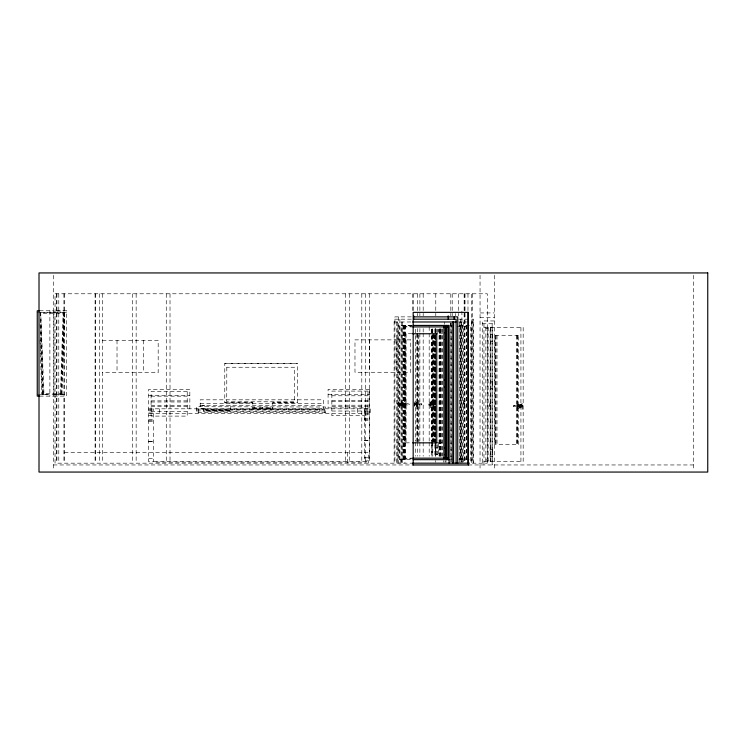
<?xml version="1.0" encoding="UTF-8"?>
<svg xmlns="http://www.w3.org/2000/svg" width="745" height="745" viewBox="0 0 745 745"><rect width="100%" height="100%" fill="white"/><g stroke="black" fill="none" stroke-linecap="round" stroke-linejoin="round"><path stroke-width="0.56" stroke-dasharray="3.73 2.79" d="M64.144 313.272L64.685 312.434L64.685 313.272L40.165 313.272L40.165 312.434L40.705 312.397L43.955 393.584M64.61 312.434L62.031 394.45L60.457 394.394L63.111 312.397L64.685 312.462M64.144 312.434L61.509 394.45L61.49 393.611M416.846 402.542L416.846 406.249M417.442 404.963L417.442 403.827M417.47 406.249L417.47 402.542M430.349 402.514L430.349 406.221M430.377 403.79L430.861 405.01L430.861 403.324L430.349 403.324L430.452 405.01M430.973 406.221L430.973 402.514M433.255 402.542L433.255 406.249M433.841 404.963L433.841 403.827M433.869 406.249L433.869 402.542M428.999 404.935L428.999 403.79M517.16 405.606L517.16 406.742M517.3 406.742L518.064 404.321L519.516 404.321L520.597 407.99M518.287 404.321L517.673 406.174L518.287 408.027M518.483 405.606L518.483 406.742M519.293 408.027L520.597 404.293M520.131 406.174L519.516 408.027L518.064 408.027L517.3 405.606M521.025 405.569L521.025 406.714M521.398 406.714L521.398 405.569M521.593 407.99L522.357 405.569M403.753 404.935L403.753 403.79M400.056 406.249L399.143 404.395L400.056 402.542M399.218 404.395L399.497 403.827C401.806 404.982 408.39 401.937 409.359 404.721L407.422 404.935M400.54 403.827L400.54 404.963M401.099 404.963L401.099 403.827M402.309 403.79L402.309 404.935M402.868 404.935L403.352 403.79M403.352 406.221L404.423 404.367L403.501 402.514L401.518 402.514L400.605 404.367L401.518 406.221L403.501 406.221M400.214 404.963L400.214 403.827M420.795 404.963L421.772 404.749L421.772 404.041L417.163 403.827L417.023 404.395L417.163 404.963L421.772 404.749M513.463 405.82L518.865 405.606L519.051 406.174L518.865 406.742L513.463 406.528L513.463 405.82L514.767 405.606M415.803 404.004L414.35 403.79L415.803 404.004L415.803 404.721L414.35 404.935L414.462 403.324M432.202 404.721L428.431 404.935L428.291 404.367L428.431 403.79L432.202 404.004L432.202 404.721L430.759 404.935L430.657 403.79L432.202 404.004M414.35 404.935L415.803 404.721M518.25 405.783L522.962 405.569L523.148 406.137L522.962 406.714L518.25 406.5L518.25 405.783L519.898 405.569M404.051 404.963L406.053 404.749L405.969 404.041L404.051 403.827M403.948 404.963L405.969 404.749M230.754 405.69L230.754 410.56L209.261 410.812L201.914 408.893M40.034 340.176L41.795 394.45L43.368 394.394L43.368 393.584M39.55 310.777L53.351 310.777M56.909 311.056L64.396 311.056M37.25 312.434L66.575 312.434M40.705 312.5L64.61 312.5L64.61 313.338M480.05 312.937L494.28 312.937M411.277 316.876L394.924 316.876L394.924 463.176M480.05 317.389L494.28 317.389M411.342 319.177L394.124 319.177L394.124 463.176M458.585 319.177L473.662 319.177L473.662 463.176M494.28 320.955L482.266 320.955L482.266 464.954M394.124 321.98L411.566 321.98M458.585 321.98L473.662 321.98M482.266 323.758L494.28 323.758M412.181 325.425L401.034 325.425L401.034 463.176M450.669 325.425L452.355 325.425M459.116 325.425L470.598 325.425L470.598 463.176M411.799 325.686L397.96 325.686L397.96 459.656L412.181 459.656M402.933 326.254L411.519 326.254M456.964 326.254L466.491 326.254M403.39 326.906L412.181 326.906M451.014 326.906L452.355 326.906M459.293 326.906L466.435 326.906M483.961 327.204L492.147 327.204M487.221 328.033L488.161 328.033M485.842 328.685L487.221 328.685M412.013 333.751L404.675 333.751L404.675 442.847L412.013 442.847M442.837 333.751L438.293 333.751L438.274 329.15M490.359 334.486L492.566 334.486M435.741 339.441L435.313 332.717M102.41 340.316L158.182 340.316L158.182 372.714L102.41 372.714M490.359 341.266L492.566 341.21M224.776 363.662L297.302 363.662M435.741 380.118L435.741 386.841M490.359 381.896L492.566 381.896M490.359 388.667L492.566 388.611M40.165 312.434L42.828 394.422L61.947 394.422L61.947 393.584M37.25 394.45L49.878 394.45M53.947 394.45L66.575 394.45M328.089 394.468L369.297 394.468M148.665 395.353L189.845 395.353M331.851 395.791L368.002 395.791M39.55 396.117L53.351 396.117M151.077 396.163L187.219 396.163M331.851 400.503L368.002 400.503M151.077 400.875L187.219 400.875M331.851 401.602L368.002 401.602M151.077 401.974L187.219 401.974M464.964 401.974L463.921 401.974L463.921 407.031L464.964 407.031M224.776 402.514L252.816 402.514L252.816 408.958L272.679 408.958L272.679 402.514L297.302 402.514M252.816 402.877L224.776 402.877L224.776 363.299L297.302 363.299L297.302 402.877L272.679 402.877M200.191 403.343L323.414 403.343M435.797 403.827L433.562 403.827L433.432 404.395L433.562 404.963L435.797 404.963M405.969 404.041L403.948 403.827M420.795 403.827L421.772 404.041M409.359 404.721L409.145 404.004M399.497 404.963L407.627 404.935M331.851 405.215L368.002 405.215M151.077 405.587L187.219 405.587M200.191 405.69L323.414 405.69M331.851 406.314L368.002 406.314M513.463 406.528L514.767 406.742M518.25 406.5L519.898 406.714M151.077 406.677L187.219 406.677M252.816 407.524L272.679 407.524M230.866 408.688L229.926 409.135M252.816 408.605L272.679 408.605M148.665 408.819L370.246 408.819L370.246 413.484L148.665 413.484M204.502 408.893L200.191 408.893L200.191 399.814L323.414 399.814L323.414 409.219L230.754 409.219L220.892 409.797A16.008 1.527 0 0 1 214.7 409.769L204.502 408.893L204.502 405.364L201.914 405.69M364.342 408.912L369.297 408.912M196.68 409.135L325.537 409.135M148.665 409.806L153.619 409.806M364.342 409.955L369.297 409.955M206.542 410.56L230.754 410.56M148.665 410.84L153.619 410.84M196.68 410.914L325.537 410.914M331.851 411.017L368.002 411.017M151.077 411.389L187.219 411.389M364.342 412.069L369.297 412.069M148.665 412.954L153.619 412.954M364.342 414.797L369.297 414.797M148.665 415.691L153.619 415.691M364.342 418.522L369.297 418.522M148.665 419.407L153.619 419.407M364.342 419.733L369.297 419.733M364.342 420.413L369.297 420.413M148.665 420.618L153.619 420.618M148.665 421.298L153.619 421.298M364.342 440.425L369.297 440.425M364.342 440.64L369.297 440.64M148.665 441.319L153.619 441.319M148.665 441.524L153.619 441.524M438.293 442.847L442.837 442.847M437.501 447.894L435.322 447.885L435.741 454.608M490.35 449.673L492.566 449.663M64.396 452.671L368.57 452.671L368.57 463.176M435.751 454.674L437.501 454.674M490.35 456.452L492.566 456.387M364.342 457.765L369.297 457.765M403.39 458.166L412.181 458.166M451.014 458.166L452.355 458.166M459.293 458.166L467.422 458.166M148.665 458.65L153.619 458.65M402.933 458.818L411.519 458.818M459.293 458.818L466.491 458.818M450.669 459.656L452.355 459.656M458.901 459.656L470.598 459.656M485.842 459.944L487.221 459.944M487.221 460.596L488.161 460.596M483.961 461.425L523.176 461.425L523.176 327.465L490.117 327.465L490.117 461.425M413.689 463.176L55.037 463.176L55.037 293.781L487.323 293.781L487.323 463.176L469.862 463.176M53.351 464.954L413.177 464.954M468.298 464.954L693.399 464.954M403.352 402.514L404.265 404.367M402.868 403.79L403.352 404.935M522.357 406.714L521.593 404.293M519.293 404.321L519.908 406.174M43.368 394.394L40.705 312.397L40.705 313.338M40.053 323.982L42.307 394.45M693.399 275.25L693.399 470.03M522.161 405.103L521.798 406.779M520.923 327.465L520.923 461.425M518.427 405.783L518.427 406.5M517.477 335.529L517.477 444.616M517.114 335.529L517.114 444.616M516.425 335.529L516.425 444.616M513.733 405.82L513.733 406.528M497.008 335.529L497.008 444.616M495.946 335.529L495.946 444.616M495.583 335.529L495.583 444.616M494.28 275.25L494.28 469.75M492.575 334.486L492.575 341.21M492.575 381.896L492.575 388.611M492.575 449.663L492.575 456.387M492.361 327.465L492.361 464.954M492.147 323.758L492.147 464.954M490.936 327.465L490.936 461.425M490.359 327.465L490.359 461.425M488.161 327.204L488.161 461.425M487.221 327.204L487.221 461.425M485.842 327.204L485.842 461.425M483.961 323.758L483.961 464.954M480.05 275.25L480.05 469.75M473.066 321.98L473.066 463.176M472.516 293.781L472.516 463.176M471.473 321.98L471.473 463.176L471.464 293.781M467.981 293.781L467.981 311.187M466.491 325.425L466.491 459.656M466.305 325.425L466.305 459.656M465.029 293.781L465.029 462.012M464.405 293.781L464.405 462.012M464.135 293.781L464.135 462.012M463.465 321.98L463.465 462.012M462.598 325.425L462.598 462.012M462.384 459.656L462.384 462.291M461.909 311.159L461.909 463.176M461.323 321.98L461.323 462.012M460.941 321.98L460.941 462.012M460.354 319.177L460.354 463.176M460.149 325.425L460.149 462.291M459.283 321.98L459.283 463.176M458.296 293.781L458.296 315.824M455.558 313.487L455.558 315.805M452.215 293.781L452.215 315.824M451.274 323.134L451.274 462.012M451.014 325.425L451.014 459.656M450.809 293.781L450.809 315.824M450.809 322.79L450.809 462.012M450.371 323.134L450.371 325.453M445.985 460.531L445.985 462.291M445.1 460.531L445.1 462.291M444.542 321.98L444.542 324.289M443.75 460.531L443.75 462.291M442.251 328.89L442.251 456.182M441.906 328.89L441.906 456.182M440.91 328.89L440.91 456.182M440.751 328.89L440.751 456.182M440.565 328.89L440.565 456.182M439.829 328.89L439.829 456.182M439.643 328.89L439.643 456.182M439.056 329.122L439.056 456.238M438.274 443.48L438.274 456.191M437.492 329.15L437.492 332.615M437.492 444.635L437.492 456.191M436.784 329.15L436.784 332.615M436.784 444.635L436.784 456.191M435.778 293.781L435.778 315.824M435.778 328.592L435.778 332.065M435.778 333.229L435.778 441.133M435.778 442.288L435.778 456.21M435.741 328.545L435.741 332.717M435.751 334.952L435.741 441.217M435.741 442.372L435.741 456.238M435.536 329.15L435.536 443.48M435.536 444.635L435.536 456.191M435.536 460.531L435.536 462.291M435.248 334.915L435.248 441.683M434.866 328.927L434.866 443.499M434.866 444.653L434.866 456.229M434.735 334.915L434.735 441.683M434.391 334.915L434.391 441.683M433.935 333.751L433.935 441.683M433.879 333.751L433.879 441.683M433.422 334.915L433.422 441.683M432.789 328.927L432.789 441.18M432.789 442.344L432.789 456.229M432.622 333.751L432.622 441.683M432.193 328.927L432.193 443.499M432.193 444.653L432.193 456.229M431.923 329.15L431.923 441.17M431.923 442.325L431.923 456.191M431.728 329.122L431.728 443.526M431.728 444.681L431.728 456.238M430.61 403.324L430.61 405.01M429.185 326.841L429.185 441.17M429.185 442.325L429.185 456.191M423.188 293.781L423.188 315.824M423.188 328.592L423.188 332.065M423.188 333.229L423.188 441.133M423.188 442.288L423.188 456.21M421.456 404.041L421.456 404.749M419.882 293.781L419.882 315.824M419.882 328.592L419.882 332.065M419.882 333.229L419.882 441.133M419.882 442.288L419.882 456.21M418.848 334.915L418.848 441.683M417.982 334.915L417.982 441.683M417.526 333.751L417.526 441.683M417.433 293.781L417.433 315.824M417.433 328.592L417.433 332.065M417.433 333.229L417.433 441.133M417.433 442.288L417.433 456.21M416.213 333.751L416.213 441.683M415.524 329.15L415.524 441.17M415.524 442.325L415.524 456.191M414.658 401.946L414.658 407.403M413.689 293.781L413.689 311.187M412.553 293.781L412.553 311.187M406.09 333.751L406.09 442.847M405.494 325.425L405.494 459.656M405.14 333.751L405.14 442.847M404.935 325.425L404.935 463.176M404.833 325.425L404.833 459.656M404.2 325.425L404.2 459.656M404.041 325.425L404.041 459.656M403.743 325.425L403.743 459.656M403.39 325.425L403.39 459.656M402.933 325.425L402.933 459.656M402.356 321.98L402.356 463.176M401.257 321.98L401.257 463.176M400.931 459.656L400.931 463.176M399.86 319.177L399.86 463.176M399.162 325.686L399.162 459.656M398.501 316.876L398.501 463.176M397.355 321.98L397.355 463.176M396.619 321.98L396.619 463.176M396.135 339.869L396.135 372.267M369.576 339.869L369.576 372.267M369.436 293.781L369.436 463.176M365.376 293.781L365.376 463.176M361.8 293.781L361.8 463.176M357.293 408.819L357.293 413.484M349.331 293.781L349.331 463.176M347.543 452.671L347.543 463.176M345.587 293.781L345.587 463.176M324.624 408.819L324.624 412.693M319.763 409.135L319.763 411.361L203.525 411.361L203.525 409.135M318.106 409.135L317.174 409.135M316.001 409.135L315.07 409.135M313.971 409.135L313.04 409.135M309.836 409.135L308.896 409.135M307.732 409.135L306.791 409.135M303.737 409.135L302.796 409.135M301.632 409.135L300.691 409.135M299.592 409.135L298.661 409.135M295.569 409.135L294.629 409.135M293.465 409.135L292.524 409.135M289.218 409.135L288.278 409.135M287.114 409.135L286.173 409.135M285.084 409.135L284.143 409.135M280.874 409.135L279.934 409.135M278.77 409.135L277.829 409.135M274.56 409.135L273.62 409.135M270.444 407.478L270.416 409.135M262.529 407.478L262.529 408.819M254.613 407.478L254.613 408.819M251.875 409.135L250.935 409.135M249.771 409.135L248.83 409.135M245.524 409.135L244.583 409.135M243.419 409.135L242.479 409.135M241.38 409.135L240.449 409.135M237.357 409.135L236.416 409.135M235.252 409.135L234.312 409.135M228.762 409.135L227.821 409.135M226.722 409.135L225.791 409.135M222.69 409.135L221.759 409.135M220.585 409.135L219.654 409.135M216.348 409.135L215.407 409.135M214.243 409.135L213.303 409.135M212.204 409.135L211.273 409.135M208.181 409.135L207.24 409.135M206.076 409.135L205.136 409.135M198.561 408.819L198.561 412.693M189.845 408.819L189.845 389.328L148.665 389.328L148.665 461.76L153.619 461.76L153.619 408.819M170.018 293.781L170.018 463.176M166.265 293.781L166.265 463.176M159.439 408.819L159.439 413.484M143.571 340.316L143.571 372.714M136.149 293.781L136.149 463.176M132.405 293.781L132.405 463.176M117.021 340.316L117.021 372.714M102.41 293.781L102.41 463.176M99.318 293.781L99.318 463.176M95.574 293.781L95.574 463.176M95.081 293.781L95.081 463.176M64.396 293.781L64.396 463.176M63.921 293.781L63.921 463.176M63.651 313.272L63.651 312.434L60.997 394.422L60.997 393.584M63.111 312.434L63.111 313.272M62.031 394.45L62.031 393.611L42.828 393.584L42.828 394.422M60.457 393.584L60.457 394.422M58.78 293.781L58.78 463.176M56.909 293.781L56.909 463.176M56.601 293.781L56.601 463.176M53.351 275.268L53.351 470.03M49.878 310.777L49.878 396.117M42.335 394.45L42.335 393.611L41.795 394.45M226.806 367.248L226.731 401.788L294.601 401.788L294.666 367.248L226.806 367.248M436.421 449.17L436.421 449.17M436.421 451.116L436.449 451.051M436.421 453.333L436.449 453.267M491.048 335.762L491.048 335.762M491.048 337.709L491.048 337.709M491.048 339.934L491.048 339.934M491.048 383.163L491.048 383.163M491.048 385.109L491.048 385.109M491.048 387.335L491.048 387.335M491.039 450.949L491.039 450.949M491.039 452.895L491.039 452.895M491.039 455.111L491.039 455.111M419.239 404.395L419.1 404.963L419.109 403.827L419.239 404.395M435.639 404.395L435.508 404.963L435.518 403.827L435.639 404.395M415.021 404.367L414.565 406.221L415.31 404.367L414.565 402.514L415.021 404.367M416.557 402.542L416.557 406.249L417.759 406.249L417.759 402.542L416.557 402.542M430.061 402.514L430.061 406.221L431.262 406.221L431.262 402.514L430.061 402.514M432.966 402.542L432.966 406.249L434.158 406.249L434.158 402.542L432.966 402.542M520.364 404.293L519.749 406.137L520.364 407.99L521.826 407.99L522.441 406.137L521.826 404.293L520.364 404.293M399.907 402.542L398.985 404.395L399.907 406.249L401.89 406.249L402.803 404.395L401.89 402.542L399.907 402.542M401.667 402.514L400.754 404.367L401.667 406.221L402.654 404.395L401.732 402.542M66.575 310.777L53.947 310.777L53.947 396.117L66.575 396.117L66.575 310.777M518.529 335.529L494.894 335.529L494.894 444.616L518.529 444.616L518.529 335.529M410.746 339.869L354.974 339.869L354.974 372.267L410.746 372.267L410.746 339.869M369.297 389.328L328.089 389.328L328.089 407.925L364.342 407.925L364.342 460.876L369.297 460.876L369.297 389.328M368.002 391.088L331.851 391.088L331.851 415.729L368.002 415.729L368.002 391.088M187.219 391.46L151.077 391.46L151.077 416.101L187.219 416.101L187.219 391.46M398.78 401.946L398.342 407.403L398.78 401.946M402.188 401.974L401.685 401.974L401.685 407.031L402.188 407.031L402.188 401.974M431.066 401.946L430.07 401.946L430.07 407.403L431.066 407.403L431.066 401.946M398.659 403.324L397.839 403.324L397.867 405.01L398.659 405.01L398.659 403.324M402.067 403.613L401.806 404.721L402.067 403.613M464.703 403.613L464.191 403.613L464.191 404.721L464.703 404.721L464.703 403.613M490.787 403.753L489.726 403.753L489.726 408.809L490.787 408.809L490.787 403.753M522.45 403.725L521.63 403.725L521.63 409.182L522.45 409.182L522.45 403.725M490.517 405.392L489.986 405.392L489.986 406.5L490.517 406.5L490.517 405.392M325.537 412.693L196.68 412.693L196.68 406.714L325.537 407.003L325.537 412.693M366.289 461.611L153.833 461.611L153.833 462.124L366.289 462.124L366.289 461.611"/><path stroke-width="1.12" d="M39.55 310.777L37.25 310.777L37.25 396.117L39.55 396.117M413.512 316.876L457.737 316.876L457.737 463.176M413.633 319.177L456.108 319.177L456.108 463.176M412.711 321.98L456.108 321.98M413.075 325.425L449.114 325.425L449.114 463.176M412.683 326.906L448.211 326.906M444.867 332.717L446.059 332.717M412.702 333.751L437.231 333.751M444.867 339.441L446.059 339.487M444.867 380.118L446.059 380.118M444.867 386.841L446.059 386.888M412.702 442.847L437.231 442.847M444.867 447.885L446.069 447.894M444.867 454.608L445.333 454.608M445.212 454.674L446.069 454.674M412.683 458.166L448.211 458.166M413.075 459.656L449.114 459.656M412.553 463.176L469.462 463.176M412.944 464.954L468.801 464.954M468.298 464.954L468.298 312.36L413.177 312.36L413.177 464.954M467.981 312.341L467.981 463.176M454.161 316.876L454.161 319.205M453.603 321.98L453.603 463.176M452.792 321.98L452.792 463.176M448.229 315.805L448.229 319.288M448.211 325.425L448.211 459.656M446.767 325.425L446.767 459.656M446.292 326.58L446.292 458.492M446.106 326.58L446.059 458.501M445.203 326.459L445.203 458.548M443.899 326.841L443.899 458.501M436.766 333.751L436.766 442.847M413.689 315.824L413.689 319.307M445.529 335.93L445.529 335.93M445.529 333.983L445.547 333.918M445.529 338.156L445.529 338.156M445.529 381.384L445.547 381.319M445.529 385.556L445.547 385.491M445.529 383.33L445.547 383.265M445.538 451.116L445.538 451.116M445.538 449.17L445.538 449.17M445.538 453.333L445.538 453.333M707.75 272.94L39.01 272.94L39.01 472.06L707.75 472.06L707.75 272.94"/></g></svg>
